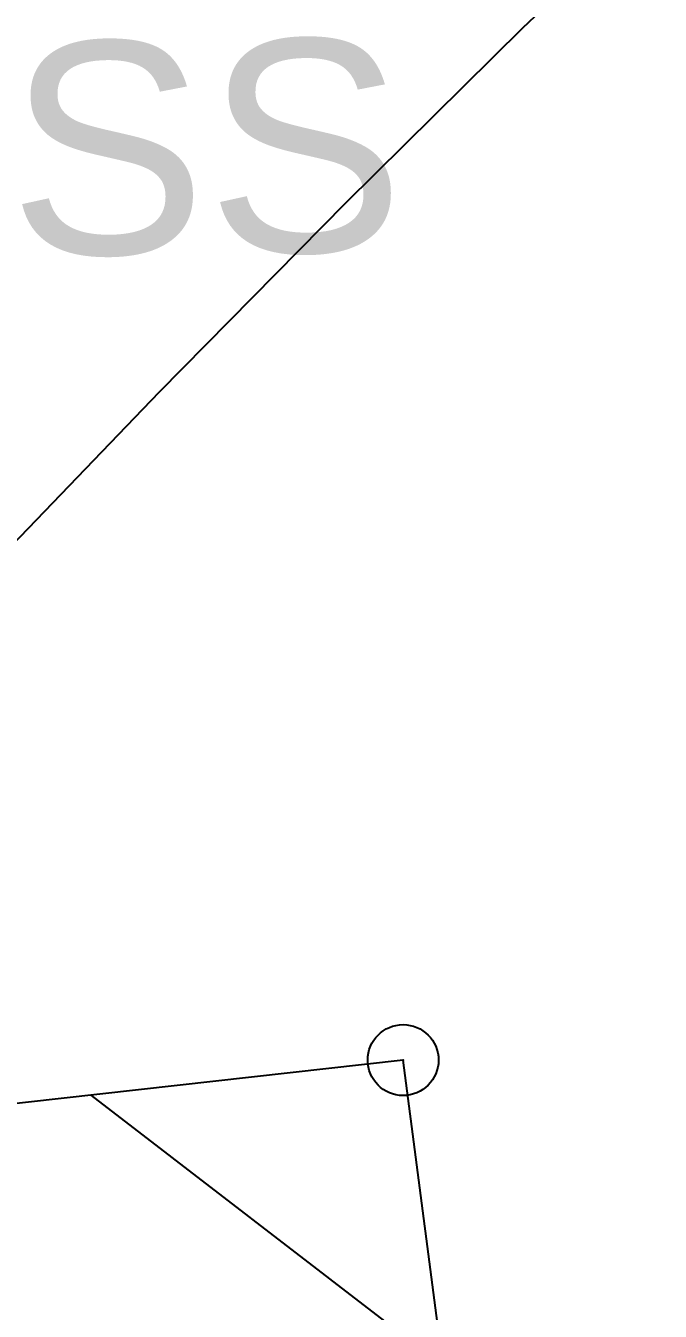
# Model space of a CAD drawing. Header units: millimetres. Extents: x 524954 to 526204, y 9523489 to 9524010.
# Drawn here: x 525517.93 to 525522.41, y 9523585.69 to 9523594.75 of the extents above; entities that cross this region are included whole.
import ezdxf

# ---------------------------------------------------------------- set-up
doc = ezdxf.new("R2010")
doc.units = ezdxf.units.MM
doc.header["$PDMODE"] = 32
doc.header["$PDSIZE"] = 0.5
doc.linetypes.add('CACHE2', pattern=[4.7625, 3.175, -1.5875])
for name, color, linetype in [('Bati', 6, 'Continuous'), ('Bati_H', 1, 'Continuous'), ('CN_02_00', 4, 'Continuous'), ('TopoAlt', 3, 'Continuous'), ('TOPOJIS', 7, 'Continuous'), ('Toponomie', 7, 'CACHE2')]:
    doc.layers.add(name, color=color, linetype=linetype)
doc.styles.add('Simplex 1.0', font='Simplex.shx', dxfattribs={"width": 0.99, "height": 1})
doc.styles.get("Standard").update_dxf_attribs({"font": 'arial.ttf'})

# ---------------------------------------------------------------- blocks, each defined once
blk = doc.blocks.new('TCPOINT M')
at = {"color": 0}
blk.add_point((0, 0), dxfattribs=at)
at = {"layer": 'TopoAlt', "style": 'Simplex 1.0', "width": 0.99}
blk.add_attdef('ALT', (0.15, 0.15), '', height=1, dxfattribs=at)

msp = doc.modelspace()

# ---------------------------------------------------------------- hatches: boundary and pattern name
at = {"layer": 'Bati_H'}
h = msp.add_hatch(dxfattribs=at)
h.set_pattern_fill('_U', color=256, scale=2, angle=142.44123, style=0, pattern_type=0)
h.set_pattern_definition([(142.441232171, (0, 0), (-1.2191496898, -1.58545704258), [])])
h.paths.add_polyline_path([(525521.2202, 9523582.7037), (525520.5993, 9523587.458), (525516.8602, 9523587.0394), (525517.3392, 9523583.3717), (525513.5627, 9523582.8785), (525514.4069, 9523576.4108), (525521.8659, 9523577.385), (525521.1721, 9523582.6974)])

# ---------------------------------------------------------------- linework, layer by layer
at = {"layer": 'Bati', "flags": 128}
msp.add_lwpolyline([(525521.2202, 9523582.7037), (525520.5993, 9523587.458), (525516.8602, 9523587.0394), (525517.3392, 9523583.3717), (525513.5627, 9523582.8785), (525514.4069, 9523576.4108), (525521.8659, 9523577.385), (525521.1721, 9523582.6974)], close=True, dxfattribs=at)
at = {"layer": 'CN_02_00', "elevation": 272, "flags": 128}
msp.add_lwpolyline([(525511.3161, 9523583.7014), (525511.6551, 9523584.1681), (525512.2132, 9523584.8751), (525512.9568, 9523585.7622), (525513.9005, 9523586.8403), (525515.0106, 9523588.071), (525516.241, 9523589.4036), (525517.5456, 9523590.7874), (525518.8785, 9523592.1717), (525520.1937, 9523593.5059), (525521.4452, 9523594.7393), (525522.4149, 9523595.6583)], dxfattribs=at)

# ---------------------------------------------------------------- block references
at = {"layer": 'TOPOJIS'}
msp.add_blockref('TCPOINT M', (525520.5993, 9523587.458), dxfattribs=at)

# ---------------------------------------------------------------- texts
at = {"layer": 'Toponomie', "insert": (525491.5144, 9523594.3582), "char_height": 1.5, "width": 31.0395, "attachment_point": 1, "rotation": 0.60302}
msp.add_mtext('\\pxqc;AUBERGE DE LA JEUNESS\\PDE DJOUE', dxfattribs=at)

doc.saveas('drawing.dxf')
